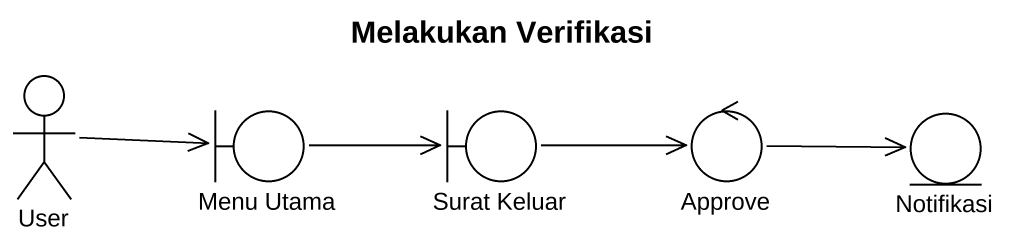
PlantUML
@startuml
title Melakukan Verifikasi
actor User
boundary "Menu Utama" as Menu_Utama
boundary "Surat Keluar" as Surat_Keluar
control Approve
entity Notifikasi
User -right-> Menu_Utama
Menu_Utama -right-> Surat_Keluar
Surat_Keluar -right-> Approve
Approve -right-> Notifikasi
@enduml
